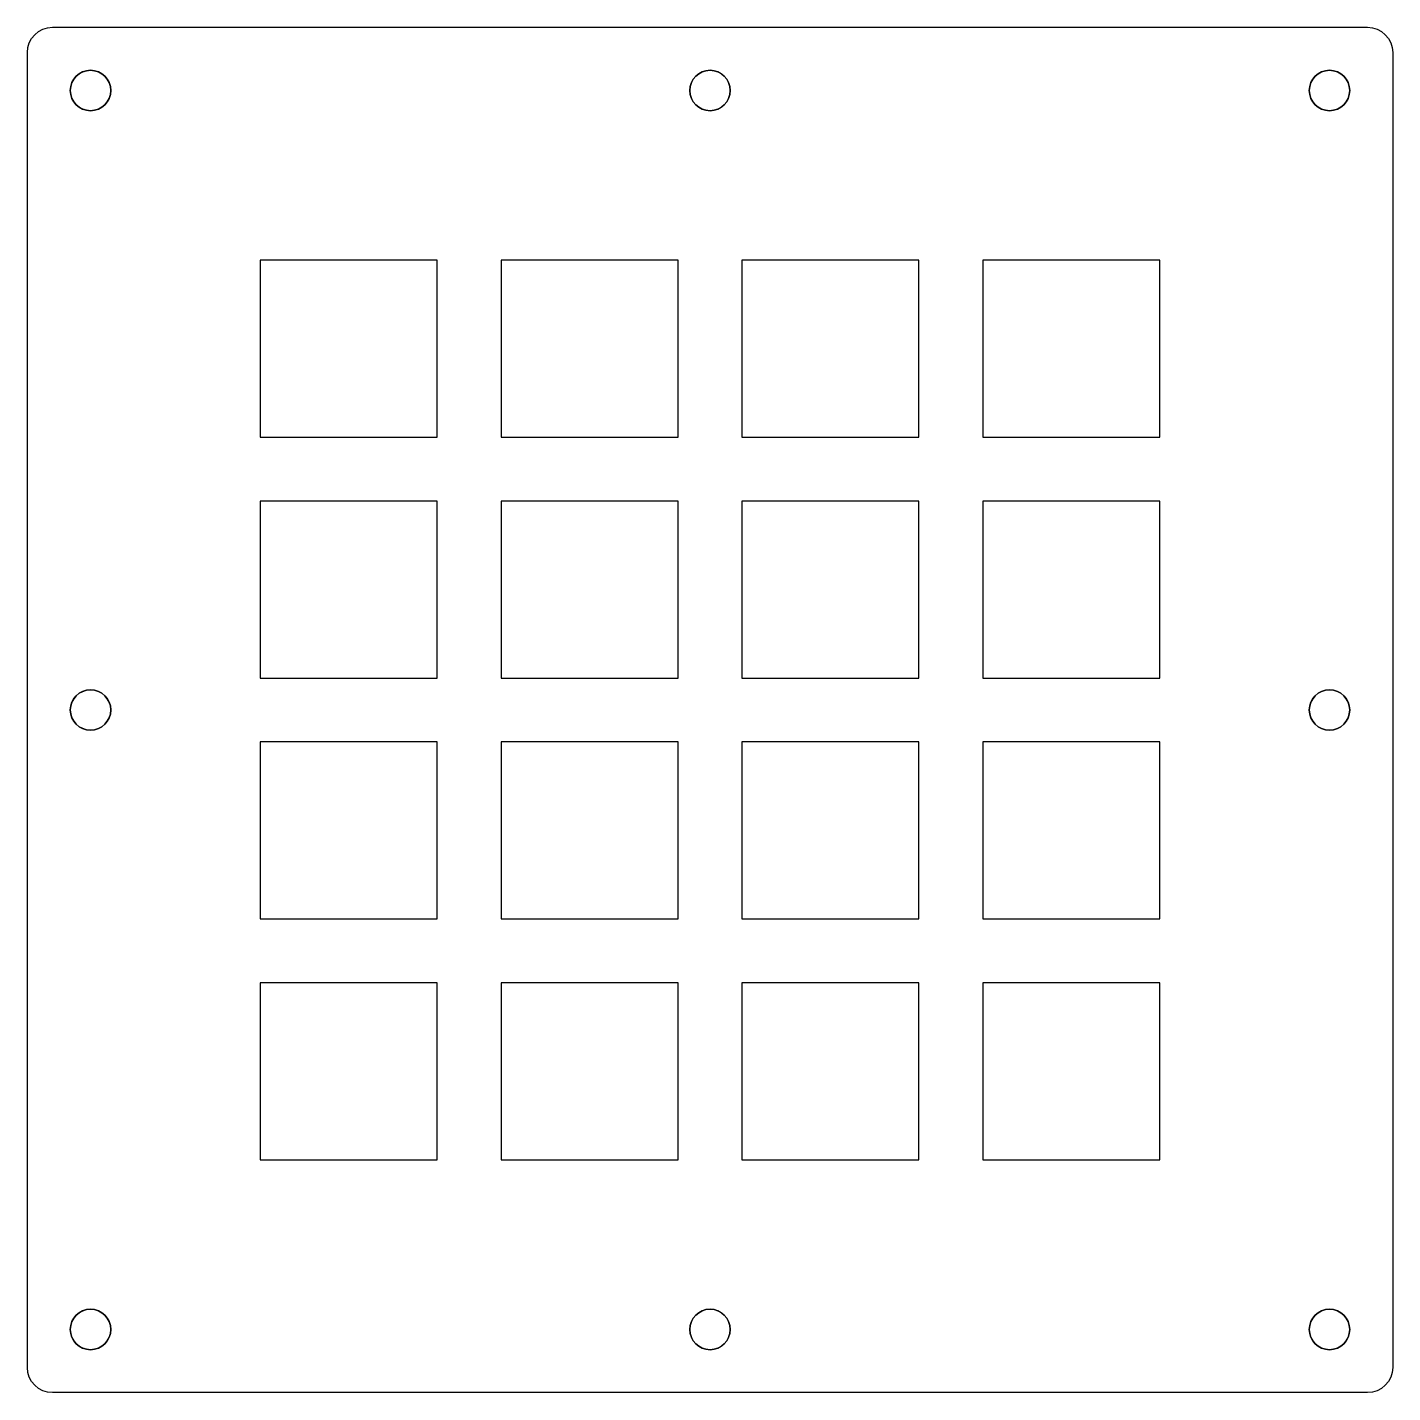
# Model space of a CAD drawing. Header units: centimetres. Extents: x 0.5 to 11.3, y 0.5 to 11.3.
import ezdxf

# ---------------------------------------------------------------- set-up
doc = ezdxf.new("R2010")
doc.units = ezdxf.units.CM
doc.header["$MEASUREMENT"] = 0
doc.layers.add('europa-switch-plate-f360 v1_Layer 1', color=7, linetype='Continuous')

msp = doc.modelspace()

# ---------------------------------------------------------------- linework, layer by layer
at = {"layer": 'europa-switch-plate-f360 v1_Layer 1'}
for p, q in [((0.711, 11.311), (11.111, 11.311)), ((0.511, 0.711), (0.511, 11.111)), ((11.311, 11.111), (11.311, 0.711)), ((3.753, 9.468), (2.353, 9.468)), ((2.353, 9.468), (2.353, 8.068)), ((3.753, 8.068), (3.753, 9.468)), ((5.658, 9.468), (4.258, 9.468)), ((4.258, 9.468), (4.258, 8.068)), ((5.658, 8.068), (5.658, 9.468)), ((7.563, 9.468), (6.163, 9.468)), ((6.163, 9.468), (6.163, 8.068)), ((7.563, 8.068), (7.563, 9.468)), ((9.468, 9.468), (8.068, 9.468)), ((8.068, 9.468), (8.068, 8.068)), ((9.468, 8.068), (9.468, 9.468)), ((2.353, 8.068), (3.753, 8.068)), ((4.258, 8.068), (5.658, 8.068)), ((6.163, 8.068), (7.563, 8.068)), ((8.068, 8.068), (9.468, 8.068)), ((2.353, 7.563), (2.353, 6.163)), ((3.753, 7.563), (2.353, 7.563)), ((3.753, 6.163), (3.753, 7.563)), ((4.258, 7.563), (4.258, 6.163)), ((5.658, 7.563), (4.258, 7.563)), ((5.658, 6.163), (5.658, 7.563)), ((7.563, 7.563), (6.163, 7.563)), ((6.163, 7.563), (6.163, 6.163)), ((7.563, 6.163), (7.563, 7.563)), ((8.068, 7.563), (8.068, 6.163)), ((9.468, 7.563), (8.068, 7.563)), ((9.468, 6.163), (9.468, 7.563)), ((2.353, 6.163), (3.753, 6.163)), ((4.258, 6.163), (5.658, 6.163)), ((6.163, 6.163), (7.563, 6.163)), ((8.068, 6.163), (9.468, 6.163)), ((2.353, 5.658), (2.353, 4.258)), ((3.753, 5.658), (2.353, 5.658)), ((3.753, 4.258), (3.753, 5.658)), ((5.658, 5.658), (4.258, 5.658)), ((4.258, 5.658), (4.258, 4.258)), ((5.658, 4.258), (5.658, 5.658)), ((7.563, 5.658), (6.163, 5.658)), ((6.163, 5.658), (6.163, 4.258)), ((7.563, 4.258), (7.563, 5.658)), ((8.068, 5.658), (8.068, 4.258)), ((9.468, 5.658), (8.068, 5.658)), ((9.468, 4.258), (9.468, 5.658)), ((2.353, 4.258), (3.753, 4.258)), ((4.258, 4.258), (5.658, 4.258)), ((6.163, 4.258), (7.563, 4.258)), ((8.068, 4.258), (9.468, 4.258)), ((2.353, 3.753), (2.353, 2.353)), ((3.753, 3.753), (2.353, 3.753)), ((3.753, 2.353), (3.753, 3.753)), ((4.258, 3.753), (4.258, 2.353)), ((5.658, 3.753), (4.258, 3.753)), ((5.658, 2.353), (5.658, 3.753)), ((7.563, 3.753), (6.163, 3.753)), ((6.163, 3.753), (6.163, 2.353)), ((7.563, 2.353), (7.563, 3.753)), ((8.068, 3.753), (8.068, 2.353)), ((9.468, 3.753), (8.068, 3.753)), ((9.468, 2.353), (9.468, 3.753)), ((2.353, 2.353), (3.753, 2.353)), ((4.258, 2.353), (5.658, 2.353)), ((6.163, 2.353), (7.563, 2.353)), ((8.068, 2.353), (9.468, 2.353)), ((11.111, 0.511), (0.711, 0.511))]:
    msp.add_line(p, q, dxfattribs=at)
for centre in [(1.011, 10.811), (5.911, 10.811), (10.811, 10.811), (1.011, 5.911), (10.811, 5.911), (1.011, 1.011), (5.911, 1.011), (10.811, 1.011)]:
    msp.add_circle(centre, 0.16, dxfattribs=at)
for points in [[(0.511, 11.111), (0.511, 11.221), (0.6, 11.311), (0.711, 11.311)], [(11.111, 11.311), (11.221, 11.311), (11.311, 11.221), (11.311, 11.111)], [(0.711, 0.511), (0.6, 0.511), (0.511, 0.6), (0.511, 0.711)], [(11.311, 0.711), (11.311, 0.6), (11.221, 0.511), (11.111, 0.511)]]:
    msp.add_open_spline(points, degree=3, dxfattribs=at)
for points in [[(1.171, 10.811), (1.171, 10.722), (1.099, 10.651), (1.011, 10.651), (0.922, 10.651), (0.851, 10.722), (0.851, 10.811), (0.851, 10.899), (0.922, 10.971), (1.011, 10.971), (1.099, 10.971), (1.171, 10.899), (1.171, 10.811)], [(6.071, 10.811), (6.071, 10.722), (5.999, 10.651), (5.911, 10.651), (5.822, 10.651), (5.751, 10.722), (5.751, 10.811), (5.751, 10.899), (5.822, 10.971), (5.911, 10.971), (5.999, 10.971), (6.071, 10.899), (6.071, 10.811)], [(10.971, 10.811), (10.971, 10.722), (10.899, 10.651), (10.811, 10.651), (10.722, 10.651), (10.651, 10.722), (10.651, 10.811), (10.651, 10.899), (10.722, 10.971), (10.811, 10.971), (10.899, 10.971), (10.971, 10.899), (10.971, 10.811)], [(1.171, 5.911), (1.171, 5.822), (1.099, 5.751), (1.011, 5.751), (0.922, 5.751), (0.851, 5.822), (0.851, 5.911), (0.851, 5.999), (0.922, 6.071), (1.011, 6.071), (1.099, 6.071), (1.171, 5.999), (1.171, 5.911)], [(10.971, 5.911), (10.971, 5.822), (10.899, 5.751), (10.811, 5.751), (10.722, 5.751), (10.651, 5.822), (10.651, 5.911), (10.651, 5.999), (10.722, 6.071), (10.811, 6.071), (10.899, 6.071), (10.971, 5.999), (10.971, 5.911)], [(1.171, 1.011), (1.171, 0.922), (1.099, 0.851), (1.011, 0.851), (0.922, 0.851), (0.851, 0.922), (0.851, 1.011), (0.851, 1.099), (0.922, 1.171), (1.011, 1.171), (1.099, 1.171), (1.171, 1.099), (1.171, 1.011)], [(6.071, 1.011), (6.071, 0.922), (5.999, 0.851), (5.911, 0.851), (5.822, 0.851), (5.751, 0.922), (5.751, 1.011), (5.751, 1.099), (5.822, 1.171), (5.911, 1.171), (5.999, 1.171), (6.071, 1.099), (6.071, 1.011)], [(10.971, 1.011), (10.971, 0.922), (10.899, 0.851), (10.811, 0.851), (10.722, 0.851), (10.651, 0.922), (10.651, 1.011), (10.651, 1.099), (10.722, 1.171), (10.811, 1.171), (10.899, 1.171), (10.971, 1.099), (10.971, 1.011)]]:
    msp.add_open_spline(points, degree=3, knots=[0, 0, 0, 0, 1, 1, 1, 2, 2, 2, 3, 3, 3, 4, 4, 4, 4], dxfattribs=at)

doc.saveas('drawing.dxf')
